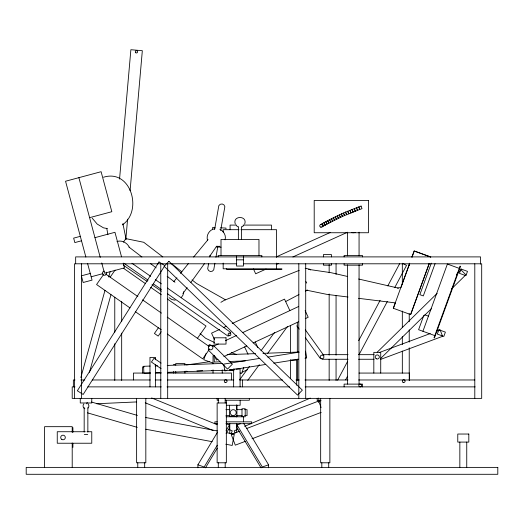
<?xml version="1.0" encoding="UTF-8"?>
<svg xmlns="http://www.w3.org/2000/svg" width="524" height="524" viewBox="0 0 524 524"><rect width="100%" height="100%" fill="white"/><g stroke="black" fill="none" stroke-linecap="round" stroke-linejoin="round"><path stroke-width="0.79" d="M212.606 229.505L212.724 227.377L215.069 227.501M225.962 228.831L226.001 228.091L220.538 227.796M119.557 179.097L130.876 49.708L142.332 50.71L130.09 190.677M123.441 242.134L125.891 238.636L127.594 219.163M208.611 263.572L207.694 268.773L208.572 270.561L210.327 271.498L212.299 271.222L213.733 269.84L214.892 263.245M209.816 256.747L210.085 255.247M214.63 229.453L218.829 205.644L220.263 204.262L222.228 203.987L223.99 204.917L224.862 206.711L220.663 230.514M215.94 257.304L217.925 246.031M183.695 291.704L183.046 294.96L181.199 297.724M225.058 239.854C226.381 235.61 223.715 231.025 219.798 229.237M244.669 224.095C247.918 215.318 232.067 215.318 235.315 224.095M80.847 377.562L104.983 290.368M108.678 277.013L110.204 271.517M89.46 372.335L110.983 294.567M86.761 403.853L87.194 402.38M205.958 353.674L203.751 359.726L213.589 363.309M208.434 346.862L209.259 344.596L213.045 345.971M243.784 367.442L241.584 373.494L240.071 372.944M409.696 263.205L393.295 308.269L410.698 314.583L429.32 263.408M411.923 257.094L414.143 250.983L430.689 257.002M393.4 308.289L395.351 302.944M400.906 287.663L409.526 263.985M412.028 257.114L414.255 251.003L430.794 257.022M410.587 314.564L429.215 263.389M431.317 263.153L419.848 294.665L423.307 295.922L435.058 263.644M423.831 315.33L418.597 329.707L434.809 335.609M422.92 331.279L447.391 264.05L459.279 268.38M231.091 433.676L232.25 430.839L228.477 429.3M337.607 380.208L347.569 361.495M358.678 340.626L380.129 300.317M387.793 285.927L399.668 263.618M345.617 379.854L347.53 376.252M359.025 354.663L387.374 301.405M394.651 287.728L406.526 265.419L402.465 263.258M197.902 467.781L197.902 464.808L217.303 432.529M217.25 445.249L204.177 467.002L197.902 464.808M226.106 430.512L229.479 424.905L225.995 423.68M205.441 467.866L217.25 448.223M226.106 433.486L229.479 427.879L229.479 424.905M83.899 403.853C82.445 405.301 82.975 407.947 84.868 408.727M88.13 408.085L89.001 405.969L88.13 403.853M216.667 246.162L209.345 256.826M103.555 274.543L96.567 284.519L129.945 307.896M110.138 277.176L115.103 270.083M158.372 327.801L154.416 333.454L158.183 336.094L161.261 331.692M197.443 338.308L206.024 326.059L167.366 298.994M208.775 350.202L202.716 358.848L167.333 334.076M229.04 334.974L228.163 336.231L167.405 293.695M229.918 333.723L230.802 332.465L167.379 288.056M182.922 293.545L187.173 287.643M190.946 282.397L204.629 263.382M239.763 379.579L249.437 366.466M261.044 350.726L274.589 332.367M247.734 380.398L259.341 364.658M267.567 353.51L287.401 326.622M173.883 281.584L176.922 277.805M180.472 273.404L188.581 263.336M193.644 257.048L208.061 239.599M209.292 348.905L208.211 349.999L227.534 369.066L232.381 364.154L213.058 345.087L211.984 346.181M377.188 352.22L437.173 293.329M456.391 274.465L461.048 269.886L465.882 274.812L451.321 289.104M380.856 358.285L431.521 308.544M241.931 226.833L243.568 225.739M122.315 224.907C143.157 210.884 130.869 168.597 103.49 177.243M220.879 302.322L224.364 300.272L299.23 270.358M320.426 224.639L325.771 221.678L327.094 224.102L330.775 222.163L329.491 219.713L327.631 220.689L328.908 223.139L327.618 220.696L325.784 221.672L327.081 224.108L323.518 226.06L322.181 223.65L323.531 226.06L321.782 227.043M285.41 301.673L298.968 294.553M305.387 291.174L307.523 290.054M219.654 329.38L211.545 333.159L214.552 339.611M223.335 327.657L226.283 326.288M232.184 323.537L284.519 299.132L289.864 310.601M213.596 346.161L218.364 343.941M225.431 340.646L236.527 335.471M242.691 332.596L298.673 306.488M217.951 359.366L216.471 360.054L214.755 356.372M223.866 356.602L246.804 345.906M253.164 342.945L298.588 321.762M305.25 318.658L308.204 317.275L305.119 310.653M242.173 372.178L247.282 369.8M276.652 256.714L330.29 232.459M266.087 269.067L255.66 273.783L253.446 268.891M276.515 264.351L278.755 263.343M292.903 256.943L347.288 232.348M237.909 429.254L234.182 430.866L235.093 432.975M244.623 426.366L310.28 398.096M318.232 402.19L319.725 401.548L318.212 398.024M239.553 431.219L231.195 434.409L235.296 445.158L245.18 441.385M246.398 428.612L318.612 401.056L321.074 407.502M252.018 438.778L321.192 412.381M379.887 352.311L430.237 333.559M436.335 331.286L440.153 329.865L442.564 336.329L380.771 359.346M261.05 467.866L237.012 427.879L237.012 424.905L240.496 423.68M243.706 423.405L268.589 464.808L262.314 467.002L237.012 424.905M89.597 217.663L111.822 211.709L101.106 171.708L65.552 181.238L85.864 257.048M80.316 236.344L73.648 238.132L74.84 242.579L81.508 240.791M94.955 237.66L114.959 232.302L121.522 256.793M90.259 273.456L81.371 275.834L83.159 282.502L92.047 280.124L87.554 263.362M91.15 276.79L102.914 273.633M116.957 241.499C121.909 239.868 127.352 242.887 129.435 247.492M214.873 228.818C209.476 229.309 205.768 235.518 207.635 240.555M216.281 246.942L219.798 246.241M397.572 288.089L400.284 287.591M259.825 358.383L223.741 364.101L224.822 370.92L234.444 369.394M267.849 357.113L299.119 352.161M236.049 369.138L265.72 364.442M273.738 363.171L298.595 359.235M305.014 358.219L306.619 357.964L305.538 351.146M186.446 364.953L209.77 361.684M96.632 403.749L136.633 401.934M227.102 354.663L255.627 353.628M262.963 353.359L298.831 352.056M220.014 361.829L214.309 362.038L214.087 355.907M228.981 361.501L245.284 360.912M150.146 366.06L143.622 366.296L143.871 373.193L150.395 372.957M155.032 365.883L157.482 365.791M167.261 365.438L222.687 363.42M155.287 372.78L160.992 372.571M167.51 372.335L226.198 370.199M229.46 370.082L233.534 369.931M184.651 371.346L187.107 371.267M196.919 370.933L202.644 370.743M211.644 370.442L213.275 370.383M229.636 369.833L232.905 369.721M236.579 225.091L230.082 225.091L230.082 229.689M243.071 225.091L271.491 225.091L271.491 229.689M239.016 229.689L223.178 229.689L223.178 232.132M240.968 229.689L276.554 229.689L276.554 257.389M236.54 259.832L243.444 259.832M236.796 263.795L74.513 263.795L74.513 398.378M243.339 263.795L481.694 263.795L481.694 398.378L72.207 398.378L72.207 386.876L74.998 386.876M322.876 354.663L348.047 354.663M358.599 354.663L374.025 354.663M214.565 355.704L213.032 355.704L213.032 363.597M322.064 359.268L348.047 359.268M358.599 359.268L374.025 359.268M290.519 360.04L296.715 360.04L296.715 385.245M173.431 364.671L175.73 364.671M144.126 366.859L142.594 366.859L142.594 373.068M233.887 369.007L240.084 369.007L240.084 386.876M150.264 373.068L133.391 373.068L133.391 379.972M155.451 373.068L161.176 373.068M167.706 373.068L231.438 373.068L231.438 379.972M359.012 373.068L409.48 373.068L409.48 379.972M74.998 379.972L73.36 379.972L73.36 386.876M80.729 379.972L84.816 379.972M92.185 379.972L150.296 379.972M155.202 379.972L161.176 379.972M167.483 379.972L233.776 379.972M239.501 379.972L282.541 379.972M295.975 379.972L299.25 379.972M304.981 379.972L347.995 379.972M358.632 379.972L474.816 379.972M87.737 386.876L161.3 386.876M167.018 386.876L289.621 386.876M305.151 386.876L475.157 386.876M218.75 400.218L217.139 400.218L217.139 398.378M225.189 400.218L249.345 400.218L249.345 398.378M321.048 400.677L317.21 400.677L317.21 398.378M226.342 402.976L217.139 402.976L217.139 462.79L226.342 462.79L226.342 400.218M226.342 405.275L240.143 405.275L240.143 400.218M225.936 409.65L229.997 409.65M236.494 409.65L242.173 409.65M244.61 409.65L247.046 409.65L247.046 415.63L244.61 415.63M225.936 415.63L229.997 415.63M236.494 415.63L242.173 415.63M226.08 416.776L245.206 416.776L245.206 408.727L241.983 408.727L241.983 416.776M217.296 421.84L214.84 421.84L214.84 423.68L217.296 423.68M226.08 421.84L251.651 421.84L251.651 423.68L226.289 423.68M85.347 431.73L57.254 431.73L57.254 443.232L91.766 443.232L91.766 431.73L86.951 431.73M231.326 434.036L233.625 434.036M84.312 434.494L87.711 434.494M217.925 247.007L221.056 247.177M348.067 297.016L327.022 294.396L306.547 290.178M358.521 298.313L395.666 302.931M308.584 269.375L330.886 272.657L347.563 276.476M107.361 228.569L103.49 227.842L97.202 224.069L92.217 218.181M145.482 417.477L217.499 430.983M226.303 432.634L234.307 434.134L232.184 445.439L225.785 444.234M145.764 429.235L212.181 441.686M305.191 268.295L309.422 269.133L310.614 269.932M175.18 300.213L171.924 299.571L169.16 297.724M125.891 238.636L143.727 242.278L162.8 256.898M358.619 279.017L398.384 288.128M91.51 402.039L137.393 415.421M87.515 412.853L137.281 427.368M424.826 314.839L428.429 316.149M231.202 352.58L236.501 354.506M230.992 369.643L234.018 370.743M151.613 397.945L217.172 424.689M145.233 402.799L213.058 430.466M214.355 342.467L205.631 338.281L200.057 333.506M225.602 299.859L196.474 283.425L192.026 279.901M236.416 225.739L238.053 226.833M123.697 265.445L147.283 281.558M151.999 284.781L161.431 291.226M161.097 363.093L154.023 358.252L151.429 362.051L161.071 368.647M131.989 263.277L150.683 276.364M155.359 279.639L161.366 283.844M124.011 263.31L148.05 280.137M153.388 283.877L161.399 289.484M123.382 268.19L145.371 283.589M150.702 287.322L161.366 294.789M105.822 274.15L137.864 296.591M142.541 299.859L161.458 313.11M167.241 317.158L209.299 346.606M135.29 311.636L161.327 329.865M128.943 247.066L141.906 256.983M150.329 263.428L156.165 267.888M167.182 276.318L174.957 282.266M171.06 263.284L181.861 271.845M305.302 329.773L323.93 355.619M296.794 325.83L299.178 329.144M305.387 337.764L320.197 358.311M306.003 281.643L306.691 283.104M255.247 341.969L257.841 347.53M244.616 346.927L248.035 354.263M123.212 263.113L124.483 267.856L104.486 273.214L101.735 262.943M78.882 177.662L100.248 257.415M122.904 223.624L126.146 239.566M106.785 228.307L107.885 234.719M480.547 264.148L480.547 256.898L75.659 256.898L75.659 263.795M474.796 263.795L474.796 398.378M466.746 442.086L466.746 467.388M459.843 442.086L459.843 467.388M409.231 263.795L409.231 265.426M409.231 313.548L409.231 321.703M409.231 329.865L409.231 342.1M409.231 347.805L409.231 380.431M402.327 263.795L402.327 284.185M402.327 311.105L402.327 327.415M402.327 336.388L402.327 344.543M402.327 351.067L402.327 373.088M380.725 373.068L380.725 352.364L373.822 352.364L373.822 373.068M362.516 256.898L362.516 255.516L344.111 255.516L344.111 256.898M362.516 263.795L362.516 265.177L344.111 265.177L344.111 263.795M362.516 386.876L362.516 384.112L344.111 384.112L344.111 386.876M359.064 232.158L359.064 255.85M359.064 264.836L359.064 384.112M347.563 232.158L347.563 255.85M347.563 264.836L347.563 384.112M336.061 263.795L336.061 274.399M336.061 295.608L336.061 355.148M336.061 359.228L336.061 380.431M331.456 256.898L331.456 254.592L323.406 254.592L323.406 256.898M331.456 263.795L331.456 265.177L323.406 265.177L323.406 263.795M329.865 398.378L329.865 462.79L320.662 462.79L320.662 398.378M329.157 264.613L329.157 272.768M329.157 293.977L329.157 355.148M329.157 359.228L329.157 380.431M328.712 462.79L328.712 467.388M321.815 462.79L321.815 467.388M305.708 263.795L305.708 398.378M298.811 263.795L298.811 398.378M297.331 322.253L297.331 352.521M297.331 359.064L297.331 380.332M290.427 325.528L290.427 352.521M290.427 359.883L290.427 378.695M276.554 263.094L276.554 268.799M268.589 464.808L268.589 467.781M261.849 256.898L261.849 255.516L218.135 255.516L218.135 256.898M258.974 255.516L258.974 239.409L221.01 239.409L221.01 255.516M243.594 416.776L243.594 421.84M243.444 256.118L243.444 266.041L236.54 266.041L236.54 256.118M242.448 379.972L242.448 386.876M241.603 226.794L241.603 239.409M238.381 226.794L238.381 239.409M236.927 405.275L236.927 416.318L229.564 416.318L229.564 405.275M236.697 404.856L236.697 409.722M236.697 415.394L236.697 417.012M236.697 423.497L236.697 432.411M233.638 369.007L233.638 386.876M229.794 423.497L229.794 433.224M226.63 268.799L226.63 269.487L281.84 269.487L281.84 268.799L223.178 268.799L223.178 263.094M225.189 398.378L225.189 402.976M225.189 462.79L225.189 467.388M222.235 369.911L222.235 373.068M218.292 398.378L218.292 402.976M218.292 462.79L218.292 467.388M213.032 369.911L213.032 373.068M184.933 365.117L184.933 363.532L175.73 363.532L175.73 365.117M184.933 371.477L184.933 373.068M175.73 371.477L175.73 373.068M173.431 371.542L173.431 373.068M167.68 263.795L167.68 398.378M160.776 263.795L160.776 398.378M155.49 359.778L155.49 357.388L149.969 357.388L149.969 386.876M155.49 364.56L155.49 386.876M145.823 398.378L145.823 462.79L136.626 462.79L136.626 398.378M144.676 462.79L144.676 467.388M137.773 462.79L137.773 467.388M121.673 301.313L121.673 321.703M121.673 333.126L121.673 380.431M114.769 297.239L114.769 332.308M114.769 343.731L114.769 380.431M91.766 398.378L91.766 402.976L80.264 402.976L80.264 398.378M87.855 407.6L87.855 432.045M84.174 407.6L84.174 432.045M81.41 263.795L81.41 398.378M72.901 427.591L72.901 432.339M72.901 443.422L72.901 447.378M72.207 432.372L72.207 426.674L44.605 426.674L44.605 467.388M72.207 442.957L72.207 467.388M355.324 232.44A6.904 6.904 0 0 1 351.303 232.44M106.28 272.179A2.07 2.07 0 0 1 105.193 275.159A2.07 2.07 0 0 1 102.449 273.574A2.07 2.07 0 0 1 104.486 271.144M460.065 266.218L434.023 337.77L434.455 337.928L460.498 266.375L460.065 266.218M438.902 329.753L437.33 334.076L443.815 336.441L445.387 332.118L438.902 329.753M461.009 269.009L459.437 273.332L465.921 275.696L467.493 271.367L461.009 269.009M159.014 261.948L77.349 390.78L83.178 394.474L164.844 265.642L159.014 261.948M168.924 261.312L164.13 266.277L297.56 395.109L302.355 390.144L168.924 261.312M331.397 218.744L329.504 219.713L330.762 222.169L340.489 217.401L339.316 214.906L331.41 218.737L332.648 221.207L331.397 218.744M341.366 213.962L339.329 214.899L340.476 217.408L344.576 215.554L343.449 213.039L341.379 213.962L342.506 216.478L341.366 213.962M345.558 212.115L343.462 213.032L344.563 215.561L359.733 209.476L358.783 206.882L345.571 212.115L346.646 214.657L345.558 212.115M361.075 206.063L358.796 206.882L359.719 209.482L362.005 208.663L361.075 206.063M368.444 200.463L314.204 200.463L314.204 232.741L368.444 232.741L368.444 200.463M226.027 337.797L214.087 337.797L214.087 344.091L226.027 344.091L226.027 337.797M468.816 434.036L457.773 434.036L457.773 442.086L468.816 442.086L468.816 434.036M497.8 467.388L26.2 467.388L26.2 474.292L497.8 474.292L497.8 467.388M325.293 225.078L323.956 222.667L325.286 225.084M334.574 220.237L333.336 217.768L334.561 220.244M336.513 219.287L335.301 216.805L336.506 219.294M338.484 218.344L337.292 215.849L338.478 218.344M348.774 213.753L347.694 211.211L348.761 213.759M350.91 212.868L349.855 210.321L350.897 212.875M353.078 211.997L352.049 209.436L353.065 212.004M355.272 211.146L354.27 208.572L355.259 211.146M357.492 210.301L356.51 207.72L357.479 210.307M61.858 439.479A2.299 2.299 0 0 0 65.31 437.481A2.299 2.299 0 0 0 61.858 435.49A2.299 2.299 0 0 0 61.858 439.479M231.746 415.231A2.993 2.993 0 0 0 236.232 412.637A2.993 2.993 0 0 0 231.746 410.05A2.993 2.993 0 0 0 231.746 415.231M135.801 52.754A1.153 1.153 0 0 0 137.609 51.915A1.153 1.153 0 0 0 135.978 50.769A1.153 1.153 0 0 0 135.801 52.754M359.523 386.686A1.382 1.382 0 0 0 361.593 385.494A1.382 1.382 0 0 0 359.523 384.295A1.382 1.382 0 0 0 359.523 386.686M320.419 227.036A1.382 1.382 0 0 0 322.489 225.837A1.382 1.382 0 0 0 320.419 224.645A1.382 1.382 0 0 0 320.419 227.036M376.239 358.757A2.07 2.07 0 0 0 379.343 356.968A2.07 2.07 0 0 0 376.239 355.174A2.07 2.07 0 0 0 376.239 358.757M403.041 382.317A1.382 1.382 0 0 0 405.111 381.118A1.382 1.382 0 0 0 403.041 379.926A1.382 1.382 0 0 0 403.041 382.317M321.147 358.56A1.841 1.841 0 0 0 323.904 356.968A1.841 1.841 0 0 0 321.147 355.37A1.841 1.841 0 0 0 321.147 358.56M224.993 382.317A1.382 1.382 0 0 0 227.069 381.118A1.382 1.382 0 0 0 224.993 379.926A1.382 1.382 0 0 0 224.993 382.317M209.489 349.534A2.299 2.299 0 0 0 212.934 347.543A2.299 2.299 0 0 0 209.489 345.552A2.299 2.299 0 0 0 209.489 349.534M228.792 335.543A1.382 1.382 0 0 0 230.861 334.351A1.382 1.382 0 0 0 228.792 333.153A1.382 1.382 0 0 0 228.792 335.543"/></g></svg>
